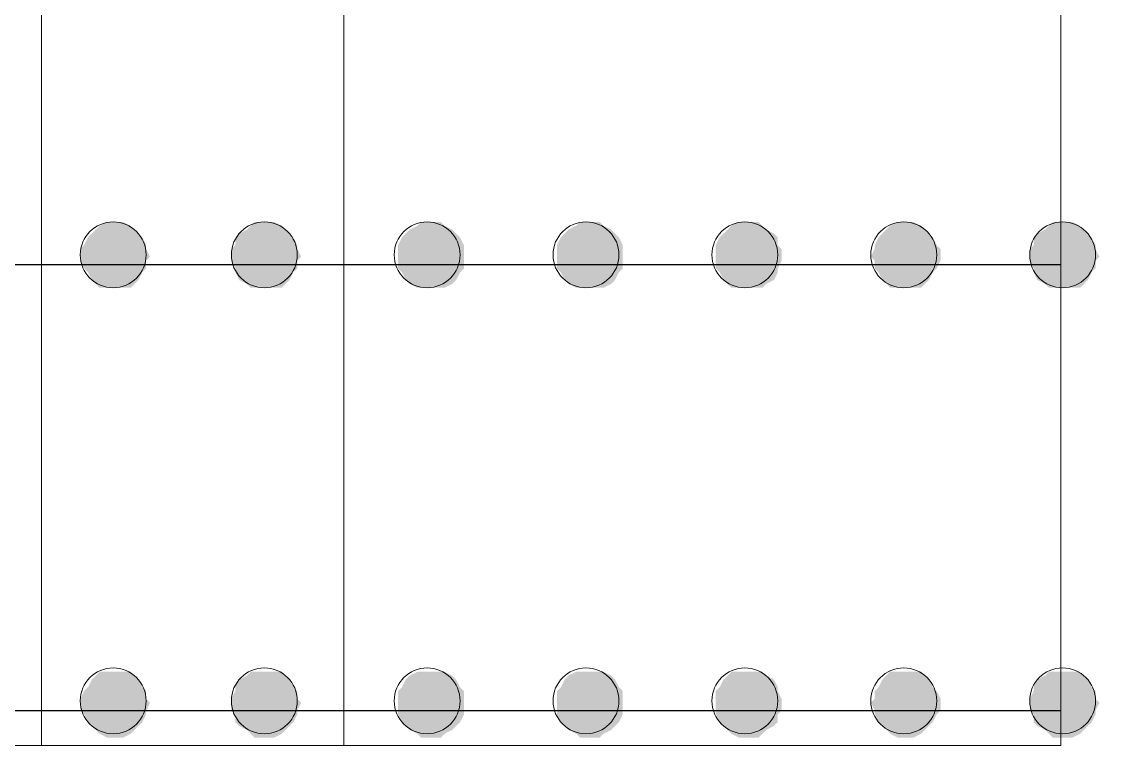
# Model space of a CAD drawing. Header units: inches. Extents: x 2 to 136, y 1 to 96.
# Drawn here: x 90.64 to 96.09, y 44.94 to 48.6 of the extents above; entities that cross this region are included whole.
import ezdxf

# ---------------------------------------------------------------- set-up
doc = ezdxf.new("R2010")
doc.units = ezdxf.units.IN
doc.header["$MEASUREMENT"] = 0
doc.layers.add('PDF_COLUMN', color=251, linetype='Continuous', true_color=0x636466)
doc.layers.add('PDF_Outer Line', color=165, linetype='Continuous', true_color=0x5258ac)
doc.layers.add('PDF_Girt', color=7, linetype='Continuous')

msp = doc.modelspace()

# ---------------------------------------------------------------- linework, layer by layer
at = {"layer": 'PDF_COLUMN', "color": 7, "lineweight": 0}
for centre in [(91.1024, 47.4198), (91.8662, 47.4198), (91.1024, 45.1677), (91.8662, 45.1677)]:
    msp.add_circle(centre, 0.1665, dxfattribs=at)
at = {"layer": 'PDF_COLUMN', "lineweight": 0}
for centre in [(92.6887, 47.4198), (93.4916, 47.4198), (94.2944, 47.4198), (95.0973, 47.4198), (95.9002, 47.4198), (92.6887, 45.1677), (93.4916, 45.1677), (94.2944, 45.1677), (95.0973, 45.1677), (95.9002, 45.1677)]:
    msp.add_circle(centre, 0.1665, dxfattribs=at)
at = {"layer": 'PDF_COLUMN', "color": 7, "transparency": 33554559}
for points in [[(91.0339, 47.5666), (91.2102, 47.547), (91.0143, 47.547)], [(91.0731, 47.5862), (91.1906, 47.5666), (91.0339, 47.5666)], [(91.1906, 47.5666), (91.0339, 47.5666), (91.2102, 47.547)], [(91.0927, 47.5862), (91.1514, 47.5862), (91.0731, 47.5862)], [(91.1514, 47.5862), (91.0731, 47.5862), (91.1906, 47.5666)], [(91.1318, 47.5862), (91.0927, 47.5862), (91.1514, 47.5862)], [(91.7976, 47.5666), (91.9739, 47.547), (91.7781, 47.547)], [(91.8172, 47.5862), (91.9543, 47.5666), (91.7976, 47.5666)], [(91.9543, 47.5666), (91.7976, 47.5666), (91.9739, 47.547)], [(91.8564, 47.5862), (91.9151, 47.5862), (91.8172, 47.5862)], [(91.9151, 47.5862), (91.8172, 47.5862), (91.9543, 47.5666)], [(91.8956, 47.5862), (91.8564, 47.5862), (91.9151, 47.5862)], [(90.9752, 47.5079), (91.2689, 47.4687), (90.9556, 47.4687)], [(90.9947, 47.5275), (91.2493, 47.5079), (90.9752, 47.5079)], [(91.2493, 47.5079), (90.9752, 47.5079), (91.2689, 47.4687)], [(91.0143, 47.547), (91.2297, 47.5275), (90.9947, 47.5275)], [(91.2297, 47.5275), (90.9947, 47.5275), (91.2493, 47.5079)], [(91.2102, 47.547), (91.0143, 47.547), (91.2297, 47.5275)], [(91.7389, 47.5275), (92.013, 47.5079), (91.7193, 47.5079)], [(92.013, 47.5079), (91.7193, 47.5079), (92.0326, 47.4687)], [(91.7193, 47.5079), (92.0326, 47.4687), (91.7193, 47.4687)], [(91.7781, 47.547), (91.9935, 47.5275), (91.7389, 47.5275)], [(91.9935, 47.5275), (91.7389, 47.5275), (92.013, 47.5079)], [(91.9739, 47.547), (91.7781, 47.547), (91.9935, 47.5275)], [(90.9556, 47.4687), (91.2689, 47.4491), (90.936, 47.4491)], [(91.2689, 47.4491), (90.936, 47.4491), (91.2885, 47.41)], [(90.936, 47.4491), (91.2885, 47.41), (90.936, 47.41)], [(91.2689, 47.4687), (90.9556, 47.4687), (91.2689, 47.4491)], [(91.7193, 47.4687), (92.0326, 47.4491), (91.6997, 47.4491)], [(92.0326, 47.4491), (91.6997, 47.4491), (92.0522, 47.41)], [(91.6997, 47.4491), (92.0522, 47.41), (91.6997, 47.41)], [(92.0326, 47.4687), (91.7193, 47.4687), (92.0326, 47.4491)], [(91.2885, 47.41), (90.936, 47.41), (91.2689, 47.3904)], [(90.936, 47.41), (91.2689, 47.3904), (90.936, 47.3904)], [(91.2689, 47.3904), (90.936, 47.3904), (91.2689, 47.3512)], [(90.936, 47.3904), (91.2689, 47.3512), (90.9556, 47.3512)], [(92.0522, 47.41), (91.6997, 47.41), (92.0326, 47.3904)], [(91.6997, 47.41), (92.0326, 47.3904), (91.6997, 47.3904)], [(92.0326, 47.3904), (91.6997, 47.3904), (92.0326, 47.3512)], [(91.6997, 47.3904), (92.0326, 47.3512), (91.7193, 47.3512)], [(91.2689, 47.3512), (90.9556, 47.3512), (91.2493, 47.3316)], [(90.9556, 47.3512), (91.2493, 47.3316), (90.9752, 47.3316)], [(92.0326, 47.3512), (91.7193, 47.3512), (92.013, 47.3316)], [(91.7193, 47.3512), (92.013, 47.3316), (91.7193, 47.3316)], [(91.2493, 47.3316), (90.9752, 47.3316), (91.2297, 47.2925)], [(90.9752, 47.3316), (91.2297, 47.2925), (90.9947, 47.2925)], [(91.2297, 47.2925), (90.9947, 47.2925), (91.2102, 47.2729)], [(90.9947, 47.2925), (91.2102, 47.2729), (91.0143, 47.2729)], [(92.013, 47.3316), (91.7193, 47.3316), (91.9935, 47.2925)], [(91.7193, 47.3316), (91.9935, 47.2925), (91.7389, 47.2925)], [(91.9935, 47.2925), (91.7389, 47.2925), (91.9739, 47.2729)], [(91.7389, 47.2925), (91.9739, 47.2729), (91.7781, 47.2729)], [(91.2102, 47.2729), (91.0143, 47.2729), (91.1906, 47.2533)], [(91.0143, 47.2729), (91.1906, 47.2533), (91.0339, 47.2533)], [(91.1906, 47.2533), (91.0339, 47.2533), (91.1514, 47.2533)], [(91.0339, 47.2533), (91.1514, 47.2533), (91.0731, 47.2533)], [(91.1514, 47.2533), (91.0731, 47.2533), (91.1318, 47.2533)], [(91.0731, 47.2533), (91.1318, 47.2533), (91.0927, 47.2533)], [(91.9739, 47.2729), (91.7781, 47.2729), (91.9543, 47.2533)], [(91.7781, 47.2729), (91.9543, 47.2533), (91.7976, 47.2533)], [(91.9543, 47.2533), (91.7976, 47.2533), (91.9151, 47.2533)], [(91.7976, 47.2533), (91.9151, 47.2533), (91.8172, 47.2533)], [(91.9151, 47.2533), (91.8172, 47.2533), (91.8956, 47.2533)], [(91.8172, 47.2533), (91.8956, 47.2533), (91.8564, 47.2533)], [(90.9947, 45.2754), (91.2493, 45.2363), (90.9752, 45.2363)], [(91.0143, 45.295), (91.2297, 45.2754), (90.9947, 45.2754)], [(91.2297, 45.2754), (90.9947, 45.2754), (91.2493, 45.2363)], [(91.0339, 45.3146), (91.2102, 45.295), (91.0143, 45.295)], [(91.2102, 45.295), (91.0143, 45.295), (91.2297, 45.2754)], [(91.0731, 45.3146), (91.1906, 45.3146), (91.0339, 45.3146)], [(91.1906, 45.3146), (91.0339, 45.3146), (91.2102, 45.295)], [(91.0927, 45.3146), (91.1514, 45.3146), (91.0731, 45.3146)], [(91.1514, 45.3146), (91.0731, 45.3146), (91.1906, 45.3146)], [(91.1318, 45.3146), (91.0927, 45.3146), (91.1514, 45.3146)], [(91.7389, 45.2754), (92.013, 45.2363), (91.7193, 45.2363)], [(91.7781, 45.295), (91.9935, 45.2754), (91.7389, 45.2754)], [(91.9935, 45.2754), (91.7389, 45.2754), (92.013, 45.2363)], [(91.7976, 45.3146), (91.9739, 45.295), (91.7781, 45.295)], [(91.9739, 45.295), (91.7781, 45.295), (91.9935, 45.2754)], [(91.8172, 45.3146), (91.9543, 45.3146), (91.7976, 45.3146)], [(91.9543, 45.3146), (91.7976, 45.3146), (91.9739, 45.295)], [(91.8564, 45.3146), (91.9151, 45.3146), (91.8172, 45.3146)], [(91.9151, 45.3146), (91.8172, 45.3146), (91.9543, 45.3146)], [(91.8956, 45.3146), (91.8564, 45.3146), (91.9151, 45.3146)], [(90.9556, 45.2167), (91.2689, 45.1775), (90.936, 45.1775)], [(90.9752, 45.2363), (91.2689, 45.2167), (90.9556, 45.2167)], [(91.2689, 45.2167), (90.9556, 45.2167), (91.2689, 45.1775)], [(91.2493, 45.2363), (90.9752, 45.2363), (91.2689, 45.2167)], [(91.7193, 45.2167), (92.0326, 45.1775), (91.6997, 45.1775)], [(92.013, 45.2363), (91.7193, 45.2363), (92.0326, 45.2167)], [(91.7193, 45.2363), (92.0326, 45.2167), (91.7193, 45.2167)], [(92.0326, 45.2167), (91.7193, 45.2167), (92.0326, 45.1775)], [(91.2689, 45.1775), (90.936, 45.1775), (91.2885, 45.1579)], [(90.936, 45.1775), (91.2885, 45.1579), (90.936, 45.1579)], [(91.2885, 45.1579), (90.936, 45.1579), (91.2689, 45.1188)], [(90.936, 45.1579), (91.2689, 45.1188), (90.936, 45.1188)], [(92.0326, 45.1775), (91.6997, 45.1775), (92.0522, 45.1579)], [(91.6997, 45.1775), (92.0522, 45.1579), (91.6997, 45.1579)], [(92.0522, 45.1579), (91.6997, 45.1579), (92.0326, 45.1188)], [(91.6997, 45.1579), (92.0326, 45.1188), (91.6997, 45.1188)], [(91.2689, 45.1188), (90.936, 45.1188), (91.2689, 45.0992)], [(90.936, 45.1188), (91.2689, 45.0992), (90.9556, 45.0992)], [(92.0326, 45.1188), (91.6997, 45.1188), (92.0326, 45.0992)], [(91.6997, 45.1188), (92.0326, 45.0992), (91.7193, 45.0992)], [(91.2689, 45.0992), (90.9556, 45.0992), (91.2493, 45.06)], [(90.9556, 45.0992), (91.2493, 45.06), (90.9752, 45.06)], [(91.2493, 45.06), (90.9752, 45.06), (91.2297, 45.0404)], [(90.9752, 45.06), (91.2297, 45.0404), (90.9947, 45.0404)], [(92.0326, 45.0992), (91.7193, 45.0992), (92.013, 45.06)], [(91.7193, 45.0992), (92.013, 45.06), (91.7193, 45.06)], [(92.013, 45.06), (91.7193, 45.06), (91.9935, 45.0404)], [(91.7193, 45.06), (91.9935, 45.0404), (91.7389, 45.0404)], [(91.2297, 45.0404), (90.9947, 45.0404), (91.2102, 45.0209)], [(90.9947, 45.0404), (91.2102, 45.0209), (91.0143, 45.0209)], [(91.2102, 45.0209), (91.0143, 45.0209), (91.1906, 45.0013)], [(91.0143, 45.0209), (91.1906, 45.0013), (91.0339, 45.0013)], [(91.1906, 45.0013), (91.0339, 45.0013), (91.1514, 44.9817)], [(91.0339, 45.0013), (91.1514, 44.9817), (91.0731, 44.9817)], [(91.9935, 45.0404), (91.7389, 45.0404), (91.9739, 45.0209)], [(91.7389, 45.0404), (91.9739, 45.0209), (91.7781, 45.0209)], [(91.9739, 45.0209), (91.7781, 45.0209), (91.9543, 45.0013)], [(91.7781, 45.0209), (91.9543, 45.0013), (91.7976, 45.0013)], [(91.9543, 45.0013), (91.7976, 45.0013), (91.9151, 44.9817)], [(91.7976, 45.0013), (91.9151, 44.9817), (91.8172, 44.9817)], [(91.1514, 44.9817), (91.0731, 44.9817), (91.1318, 44.9817)], [(91.0731, 44.9817), (91.1318, 44.9817), (91.0927, 44.9817)], [(91.9151, 44.9817), (91.8172, 44.9817), (91.8956, 44.9817)], [(91.8172, 44.9817), (91.8956, 44.9817), (91.8564, 44.9817)]]:
    msp.add_solid(points, dxfattribs=at)
at = {"layer": 'PDF_COLUMN', "transparency": 33554559}
for points in [[(92.6397, 47.5666), (92.8159, 47.547), (92.6005, 47.547)], [(92.6593, 47.5862), (92.7768, 47.5666), (92.6397, 47.5666)], [(92.7768, 47.5666), (92.6397, 47.5666), (92.8159, 47.547)], [(92.6984, 47.5862), (92.7572, 47.5862), (92.6593, 47.5862)], [(92.7572, 47.5862), (92.6593, 47.5862), (92.7768, 47.5666)], [(92.718, 47.5862), (92.6984, 47.5862), (92.7572, 47.5862)], [(93.4426, 47.5666), (93.6188, 47.547), (93.4034, 47.547)], [(93.4622, 47.5862), (93.5797, 47.5666), (93.4426, 47.5666)], [(93.5797, 47.5666), (93.4426, 47.5666), (93.6188, 47.547)], [(93.5013, 47.5862), (93.5601, 47.5862), (93.4622, 47.5862)], [(93.5601, 47.5862), (93.4622, 47.5862), (93.5797, 47.5666)], [(93.5209, 47.5862), (93.5013, 47.5862), (93.5601, 47.5862)], [(94.2259, 47.5666), (94.4022, 47.547), (94.2063, 47.547)], [(94.2651, 47.5862), (94.3826, 47.5666), (94.2259, 47.5666)], [(94.3826, 47.5666), (94.2259, 47.5666), (94.4022, 47.547)], [(94.2847, 47.5862), (94.363, 47.5862), (94.2651, 47.5862)], [(94.363, 47.5862), (94.2651, 47.5862), (94.3826, 47.5666)], [(94.3238, 47.5862), (94.2847, 47.5862), (94.363, 47.5862)], [(95.0288, 47.5666), (95.205, 47.547), (95.0092, 47.547)], [(95.068, 47.5862), (95.1855, 47.5666), (95.0288, 47.5666)], [(95.1855, 47.5666), (95.0288, 47.5666), (95.205, 47.547)], [(95.0875, 47.5862), (95.1463, 47.5862), (95.068, 47.5862)], [(95.1463, 47.5862), (95.068, 47.5862), (95.1855, 47.5666)], [(95.1267, 47.5862), (95.0875, 47.5862), (95.1463, 47.5862)], [(95.8317, 47.5666), (96.0079, 47.547), (95.8121, 47.547)], [(95.8513, 47.5862), (95.9884, 47.5666), (95.8317, 47.5666)], [(95.9884, 47.5666), (95.8317, 47.5666), (96.0079, 47.547)], [(95.8904, 47.5862), (95.9492, 47.5862), (95.8513, 47.5862)], [(95.9492, 47.5862), (95.8513, 47.5862), (95.9884, 47.5666)], [(95.9296, 47.5862), (95.8904, 47.5862), (95.9492, 47.5862)], [(92.5614, 47.5079), (92.8747, 47.4687), (92.5418, 47.4687)], [(92.581, 47.5275), (92.8551, 47.5079), (92.5614, 47.5079)], [(92.8551, 47.5079), (92.5614, 47.5079), (92.8747, 47.4687)], [(92.6005, 47.547), (92.8355, 47.5275), (92.581, 47.5275)], [(92.8355, 47.5275), (92.581, 47.5275), (92.8551, 47.5079)], [(92.8159, 47.547), (92.6005, 47.547), (92.8355, 47.5275)], [(93.3643, 47.5079), (93.6776, 47.4687), (93.3447, 47.4687)], [(93.3838, 47.5275), (93.658, 47.5079), (93.3643, 47.5079)], [(93.658, 47.5079), (93.3643, 47.5079), (93.6776, 47.4687)], [(93.4034, 47.547), (93.6384, 47.5275), (93.3838, 47.5275)], [(93.6384, 47.5275), (93.3838, 47.5275), (93.658, 47.5079)], [(93.6188, 47.547), (93.4034, 47.547), (93.6384, 47.5275)], [(94.1672, 47.5079), (94.4609, 47.4687), (94.1476, 47.4687)], [(94.1867, 47.5275), (94.4609, 47.5079), (94.1672, 47.5079)], [(94.4609, 47.5079), (94.1672, 47.5079), (94.4609, 47.4687)], [(94.2063, 47.547), (94.4413, 47.5275), (94.1867, 47.5275)], [(94.4413, 47.5275), (94.1867, 47.5275), (94.4609, 47.5079)], [(94.4022, 47.547), (94.2063, 47.547), (94.4413, 47.5275)], [(94.9701, 47.5079), (95.2638, 47.4687), (94.9505, 47.4687)], [(94.9896, 47.5275), (95.2442, 47.5079), (94.9701, 47.5079)], [(95.2442, 47.5079), (94.9701, 47.5079), (95.2638, 47.4687)], [(95.0092, 47.547), (95.2246, 47.5275), (94.9896, 47.5275)], [(95.2246, 47.5275), (94.9896, 47.5275), (95.2442, 47.5079)], [(95.205, 47.547), (95.0092, 47.547), (95.2246, 47.5275)], [(95.7729, 47.5275), (96.0471, 47.5079), (95.7534, 47.5079)], [(96.0471, 47.5079), (95.7534, 47.5079), (96.0667, 47.4687)], [(95.7534, 47.5079), (96.0667, 47.4687), (95.7534, 47.4687)], [(95.8121, 47.547), (96.0275, 47.5275), (95.7729, 47.5275)], [(96.0275, 47.5275), (95.7729, 47.5275), (96.0471, 47.5079)], [(96.0079, 47.547), (95.8121, 47.547), (96.0275, 47.5275)], [(92.8747, 47.4687), (92.5418, 47.4687), (92.8747, 47.4491)], [(92.5418, 47.4687), (92.8747, 47.4491), (92.5418, 47.4491)], [(92.8747, 47.4491), (92.5418, 47.4491), (92.8747, 47.41)], [(92.5418, 47.4491), (92.8747, 47.41), (92.5418, 47.41)], [(93.6776, 47.4687), (93.3447, 47.4687), (93.6776, 47.4491)], [(93.3447, 47.4687), (93.6776, 47.4491), (93.3447, 47.4491)], [(93.6776, 47.4491), (93.3447, 47.4491), (93.6776, 47.41)], [(93.3447, 47.4491), (93.6776, 47.41), (93.3447, 47.41)], [(94.4609, 47.4687), (94.1476, 47.4687), (94.4805, 47.4491)], [(94.1476, 47.4687), (94.4805, 47.4491), (94.1476, 47.4491)], [(94.4805, 47.4491), (94.1476, 47.4491), (94.4805, 47.41)], [(94.1476, 47.4491), (94.4805, 47.41), (94.1476, 47.41)], [(94.9505, 47.4491), (95.2834, 47.41), (94.9309, 47.41)], [(95.2638, 47.4687), (94.9505, 47.4687), (95.2834, 47.4491)], [(94.9505, 47.4687), (95.2834, 47.4491), (94.9505, 47.4491)], [(95.2834, 47.4491), (94.9505, 47.4491), (95.2834, 47.41)], [(95.7534, 47.4687), (96.0667, 47.4491), (95.7338, 47.4491)], [(96.0667, 47.4491), (95.7338, 47.4491), (96.0863, 47.41)], [(95.7338, 47.4491), (96.0863, 47.41), (95.7338, 47.41)], [(96.0667, 47.4687), (95.7534, 47.4687), (96.0667, 47.4491)], [(92.8747, 47.41), (92.5418, 47.41), (92.8747, 47.3904)], [(92.5418, 47.41), (92.8747, 47.3904), (92.5418, 47.3904)], [(92.8747, 47.3904), (92.5418, 47.3904), (92.8747, 47.3512)], [(92.5418, 47.3904), (92.8747, 47.3512), (92.5418, 47.3512)], [(93.6776, 47.41), (93.3447, 47.41), (93.6776, 47.3904)], [(93.3447, 47.41), (93.6776, 47.3904), (93.3447, 47.3904)], [(93.6776, 47.3904), (93.3447, 47.3904), (93.6776, 47.3512)], [(93.3447, 47.3904), (93.6776, 47.3512), (93.3447, 47.3512)], [(94.4805, 47.41), (94.1476, 47.41), (94.4805, 47.3904)], [(94.1476, 47.41), (94.4805, 47.3904), (94.1476, 47.3904)], [(94.4805, 47.3904), (94.1476, 47.3904), (94.4609, 47.3512)], [(94.1476, 47.3904), (94.4609, 47.3512), (94.1476, 47.3512)], [(95.2834, 47.41), (94.9309, 47.41), (95.2834, 47.3904)], [(94.9309, 47.41), (95.2834, 47.3904), (94.9505, 47.3904)], [(95.2834, 47.3904), (94.9505, 47.3904), (95.2638, 47.3512)], [(94.9505, 47.3904), (95.2638, 47.3512), (94.9505, 47.3512)], [(96.0863, 47.41), (95.7338, 47.41), (96.0667, 47.3904)], [(95.7338, 47.41), (96.0667, 47.3904), (95.7338, 47.3904)], [(96.0667, 47.3904), (95.7338, 47.3904), (96.0667, 47.3512)], [(95.7338, 47.3904), (96.0667, 47.3512), (95.7534, 47.3512)], [(92.8747, 47.3512), (92.5418, 47.3512), (92.8551, 47.3316)], [(92.5418, 47.3512), (92.8551, 47.3316), (92.5614, 47.3316)], [(93.6776, 47.3512), (93.3447, 47.3512), (93.658, 47.3316)], [(93.3447, 47.3512), (93.658, 47.3316), (93.3643, 47.3316)], [(94.4609, 47.3512), (94.1476, 47.3512), (94.4609, 47.3316)], [(94.1476, 47.3512), (94.4609, 47.3316), (94.1672, 47.3316)], [(95.2638, 47.3512), (94.9505, 47.3512), (95.2442, 47.3316)], [(94.9505, 47.3512), (95.2442, 47.3316), (94.9701, 47.3316)], [(96.0667, 47.3512), (95.7534, 47.3512), (96.0471, 47.3316)], [(95.7534, 47.3512), (96.0471, 47.3316), (95.7534, 47.3316)], [(92.8551, 47.3316), (92.5614, 47.3316), (92.8355, 47.2925)], [(92.5614, 47.3316), (92.8355, 47.2925), (92.581, 47.2925)], [(92.8355, 47.2925), (92.581, 47.2925), (92.8159, 47.2729)], [(92.581, 47.2925), (92.8159, 47.2729), (92.6005, 47.2729)], [(93.658, 47.3316), (93.3643, 47.3316), (93.6384, 47.2925)], [(93.3643, 47.3316), (93.6384, 47.2925), (93.3838, 47.2925)], [(93.6384, 47.2925), (93.3838, 47.2925), (93.6188, 47.2729)], [(93.3838, 47.2925), (93.6188, 47.2729), (93.4034, 47.2729)], [(94.4609, 47.3316), (94.1672, 47.3316), (94.4413, 47.2925)], [(94.1672, 47.3316), (94.4413, 47.2925), (94.1867, 47.2925)], [(94.4413, 47.2925), (94.1867, 47.2925), (94.4022, 47.2729)], [(94.1867, 47.2925), (94.4022, 47.2729), (94.2063, 47.2729)], [(95.2442, 47.3316), (94.9701, 47.3316), (95.2246, 47.2925)], [(94.9701, 47.3316), (95.2246, 47.2925), (94.9896, 47.2925)], [(95.2246, 47.2925), (94.9896, 47.2925), (95.205, 47.2729)], [(94.9896, 47.2925), (95.205, 47.2729), (95.0092, 47.2729)], [(96.0471, 47.3316), (95.7534, 47.3316), (96.0275, 47.2925)], [(95.7534, 47.3316), (96.0275, 47.2925), (95.7729, 47.2925)], [(96.0275, 47.2925), (95.7729, 47.2925), (96.0079, 47.2729)], [(95.7729, 47.2925), (96.0079, 47.2729), (95.8121, 47.2729)], [(92.8159, 47.2729), (92.6005, 47.2729), (92.7768, 47.2533)], [(92.6005, 47.2729), (92.7768, 47.2533), (92.6397, 47.2533)], [(92.7768, 47.2533), (92.6397, 47.2533), (92.7572, 47.2533)], [(92.6397, 47.2533), (92.7572, 47.2533), (92.6593, 47.2533)], [(92.7572, 47.2533), (92.6593, 47.2533), (92.718, 47.2533)], [(92.6593, 47.2533), (92.718, 47.2533), (92.6984, 47.2533)], [(93.6188, 47.2729), (93.4034, 47.2729), (93.5797, 47.2533)], [(93.4034, 47.2729), (93.5797, 47.2533), (93.4426, 47.2533)], [(93.5797, 47.2533), (93.4426, 47.2533), (93.5601, 47.2533)], [(93.4426, 47.2533), (93.5601, 47.2533), (93.4622, 47.2533)], [(93.5601, 47.2533), (93.4622, 47.2533), (93.5209, 47.2533)], [(93.4622, 47.2533), (93.5209, 47.2533), (93.5013, 47.2533)], [(94.4022, 47.2729), (94.2063, 47.2729), (94.3826, 47.2533)], [(94.2063, 47.2729), (94.3826, 47.2533), (94.2259, 47.2533)], [(94.3826, 47.2533), (94.2259, 47.2533), (94.363, 47.2533)], [(94.2259, 47.2533), (94.363, 47.2533), (94.2651, 47.2533)], [(94.363, 47.2533), (94.2651, 47.2533), (94.3238, 47.2533)], [(94.2651, 47.2533), (94.3238, 47.2533), (94.2847, 47.2533)], [(95.205, 47.2729), (95.0092, 47.2729), (95.1855, 47.2533)], [(95.0092, 47.2729), (95.1855, 47.2533), (95.0288, 47.2533)], [(95.1855, 47.2533), (95.0288, 47.2533), (95.1463, 47.2533)], [(95.0288, 47.2533), (95.1463, 47.2533), (95.068, 47.2533)], [(95.1463, 47.2533), (95.068, 47.2533), (95.1267, 47.2533)], [(95.068, 47.2533), (95.1267, 47.2533), (95.0875, 47.2533)], [(96.0079, 47.2729), (95.8121, 47.2729), (95.9884, 47.2533)], [(95.8121, 47.2729), (95.9884, 47.2533), (95.8317, 47.2533)], [(95.9884, 47.2533), (95.8317, 47.2533), (95.9492, 47.2533)], [(95.8317, 47.2533), (95.9492, 47.2533), (95.8513, 47.2533)], [(95.9492, 47.2533), (95.8513, 47.2533), (95.9296, 47.2533)], [(95.8513, 47.2533), (95.9296, 47.2533), (95.8904, 47.2533)], [(92.581, 45.2754), (92.8551, 45.2363), (92.5614, 45.2363)], [(92.6005, 45.295), (92.8355, 45.2754), (92.581, 45.2754)], [(92.8355, 45.2754), (92.581, 45.2754), (92.8551, 45.2363)], [(92.6397, 45.3146), (92.8159, 45.295), (92.6005, 45.295)], [(92.8159, 45.295), (92.6005, 45.295), (92.8355, 45.2754)], [(92.6593, 45.3146), (92.7768, 45.3146), (92.6397, 45.3146)], [(92.7768, 45.3146), (92.6397, 45.3146), (92.8159, 45.295)], [(92.6984, 45.3146), (92.7572, 45.3146), (92.6593, 45.3146)], [(92.7572, 45.3146), (92.6593, 45.3146), (92.7768, 45.3146)], [(92.718, 45.3146), (92.6984, 45.3146), (92.7572, 45.3146)], [(93.3838, 45.2754), (93.658, 45.2363), (93.3643, 45.2363)], [(93.4034, 45.295), (93.6384, 45.2754), (93.3838, 45.2754)], [(93.6384, 45.2754), (93.3838, 45.2754), (93.658, 45.2363)], [(93.4426, 45.3146), (93.6188, 45.295), (93.4034, 45.295)], [(93.6188, 45.295), (93.4034, 45.295), (93.6384, 45.2754)], [(93.4622, 45.3146), (93.5797, 45.3146), (93.4426, 45.3146)], [(93.5797, 45.3146), (93.4426, 45.3146), (93.6188, 45.295)], [(93.5013, 45.3146), (93.5601, 45.3146), (93.4622, 45.3146)], [(93.5601, 45.3146), (93.4622, 45.3146), (93.5797, 45.3146)], [(93.5209, 45.3146), (93.5013, 45.3146), (93.5601, 45.3146)], [(94.1867, 45.2754), (94.4609, 45.2363), (94.1672, 45.2363)], [(94.2063, 45.295), (94.4413, 45.2754), (94.1867, 45.2754)], [(94.4413, 45.2754), (94.1867, 45.2754), (94.4609, 45.2363)], [(94.2259, 45.3146), (94.4022, 45.295), (94.2063, 45.295)], [(94.4022, 45.295), (94.2063, 45.295), (94.4413, 45.2754)], [(94.2651, 45.3146), (94.3826, 45.3146), (94.2259, 45.3146)], [(94.3826, 45.3146), (94.2259, 45.3146), (94.4022, 45.295)], [(94.2847, 45.3146), (94.363, 45.3146), (94.2651, 45.3146)], [(94.363, 45.3146), (94.2651, 45.3146), (94.3826, 45.3146)], [(94.3238, 45.3146), (94.2847, 45.3146), (94.363, 45.3146)], [(94.9896, 45.2754), (95.2442, 45.2363), (94.9701, 45.2363)], [(95.0092, 45.295), (95.2246, 45.2754), (94.9896, 45.2754)], [(95.2246, 45.2754), (94.9896, 45.2754), (95.2442, 45.2363)], [(95.0288, 45.3146), (95.205, 45.295), (95.0092, 45.295)], [(95.205, 45.295), (95.0092, 45.295), (95.2246, 45.2754)], [(95.068, 45.3146), (95.1855, 45.3146), (95.0288, 45.3146)], [(95.1855, 45.3146), (95.0288, 45.3146), (95.205, 45.295)], [(95.0875, 45.3146), (95.1463, 45.3146), (95.068, 45.3146)], [(95.1463, 45.3146), (95.068, 45.3146), (95.1855, 45.3146)], [(95.1267, 45.3146), (95.0875, 45.3146), (95.1463, 45.3146)], [(95.7729, 45.2754), (96.0471, 45.2363), (95.7534, 45.2363)], [(95.8121, 45.295), (96.0275, 45.2754), (95.7729, 45.2754)], [(96.0275, 45.2754), (95.7729, 45.2754), (96.0471, 45.2363)], [(95.8317, 45.3146), (96.0079, 45.295), (95.8121, 45.295)], [(96.0079, 45.295), (95.8121, 45.295), (96.0275, 45.2754)], [(95.8513, 45.3146), (95.9884, 45.3146), (95.8317, 45.3146)], [(95.9884, 45.3146), (95.8317, 45.3146), (96.0079, 45.295)], [(95.8904, 45.3146), (95.9492, 45.3146), (95.8513, 45.3146)], [(95.9492, 45.3146), (95.8513, 45.3146), (95.9884, 45.3146)], [(95.9296, 45.3146), (95.8904, 45.3146), (95.9492, 45.3146)], [(92.5614, 45.2363), (92.8747, 45.2167), (92.5418, 45.2167)], [(92.8747, 45.2167), (92.5418, 45.2167), (92.8747, 45.1775)], [(92.5418, 45.2167), (92.8747, 45.1775), (92.5418, 45.1775)], [(92.8551, 45.2363), (92.5614, 45.2363), (92.8747, 45.2167)], [(93.3643, 45.2363), (93.6776, 45.2167), (93.3447, 45.2167)], [(93.6776, 45.2167), (93.3447, 45.2167), (93.6776, 45.1775)], [(93.3447, 45.2167), (93.6776, 45.1775), (93.3447, 45.1775)], [(93.658, 45.2363), (93.3643, 45.2363), (93.6776, 45.2167)], [(94.1672, 45.2363), (94.4609, 45.2167), (94.1476, 45.2167)], [(94.4609, 45.2167), (94.1476, 45.2167), (94.4805, 45.1775)], [(94.1476, 45.2167), (94.4805, 45.1775), (94.1476, 45.1775)], [(94.4609, 45.2363), (94.1672, 45.2363), (94.4609, 45.2167)], [(94.9701, 45.2363), (95.2638, 45.2167), (94.9505, 45.2167)], [(95.2638, 45.2167), (94.9505, 45.2167), (95.2834, 45.1775)], [(94.9505, 45.2167), (95.2834, 45.1775), (94.9505, 45.1775)], [(95.2442, 45.2363), (94.9701, 45.2363), (95.2638, 45.2167)], [(95.7534, 45.2167), (96.0667, 45.1775), (95.7338, 45.1775)], [(96.0471, 45.2363), (95.7534, 45.2363), (96.0667, 45.2167)], [(95.7534, 45.2363), (96.0667, 45.2167), (95.7534, 45.2167)], [(96.0667, 45.2167), (95.7534, 45.2167), (96.0667, 45.1775)], [(92.8747, 45.1775), (92.5418, 45.1775), (92.8747, 45.1579)], [(92.5418, 45.1775), (92.8747, 45.1579), (92.5418, 45.1579)], [(92.8747, 45.1579), (92.5418, 45.1579), (92.8747, 45.1188)], [(92.5418, 45.1579), (92.8747, 45.1188), (92.5418, 45.1188)], [(93.6776, 45.1775), (93.3447, 45.1775), (93.6776, 45.1579)], [(93.3447, 45.1775), (93.6776, 45.1579), (93.3447, 45.1579)], [(93.6776, 45.1579), (93.3447, 45.1579), (93.6776, 45.1188)], [(93.3447, 45.1579), (93.6776, 45.1188), (93.3447, 45.1188)], [(94.4805, 45.1775), (94.1476, 45.1775), (94.4805, 45.1579)], [(94.1476, 45.1775), (94.4805, 45.1579), (94.1476, 45.1579)], [(94.4805, 45.1579), (94.1476, 45.1579), (94.4805, 45.1188)], [(94.1476, 45.1579), (94.4805, 45.1188), (94.1476, 45.1188)], [(94.9505, 45.1775), (95.2834, 45.1579), (94.9309, 45.1579)], [(95.2834, 45.1579), (94.9309, 45.1579), (95.2834, 45.1188)], [(94.9309, 45.1579), (95.2834, 45.1188), (94.9505, 45.1188)], [(95.2834, 45.1775), (94.9505, 45.1775), (95.2834, 45.1579)], [(96.0667, 45.1775), (95.7338, 45.1775), (96.0863, 45.1579)], [(95.7338, 45.1775), (96.0863, 45.1579), (95.7338, 45.1579)], [(96.0863, 45.1579), (95.7338, 45.1579), (96.0667, 45.1188)], [(95.7338, 45.1579), (96.0667, 45.1188), (95.7338, 45.1188)], [(92.8747, 45.1188), (92.5418, 45.1188), (92.8747, 45.0992)], [(92.5418, 45.1188), (92.8747, 45.0992), (92.5418, 45.0992)], [(93.6776, 45.1188), (93.3447, 45.1188), (93.6776, 45.0992)], [(93.3447, 45.1188), (93.6776, 45.0992), (93.3447, 45.0992)], [(94.4805, 45.1188), (94.1476, 45.1188), (94.4609, 45.0992)], [(94.1476, 45.1188), (94.4609, 45.0992), (94.1476, 45.0992)], [(95.2834, 45.1188), (94.9505, 45.1188), (95.2638, 45.0992)], [(94.9505, 45.1188), (95.2638, 45.0992), (94.9505, 45.0992)], [(96.0667, 45.1188), (95.7338, 45.1188), (96.0667, 45.0992)], [(95.7338, 45.1188), (96.0667, 45.0992), (95.7534, 45.0992)], [(92.8747, 45.0992), (92.5418, 45.0992), (92.8551, 45.06)], [(92.5418, 45.0992), (92.8551, 45.06), (92.5614, 45.06)], [(92.8551, 45.06), (92.5614, 45.06), (92.8355, 45.0404)], [(92.5614, 45.06), (92.8355, 45.0404), (92.581, 45.0404)], [(93.6776, 45.0992), (93.3447, 45.0992), (93.658, 45.06)], [(93.3447, 45.0992), (93.658, 45.06), (93.3643, 45.06)], [(93.658, 45.06), (93.3643, 45.06), (93.6384, 45.0404)], [(93.3643, 45.06), (93.6384, 45.0404), (93.3838, 45.0404)], [(94.4609, 45.0992), (94.1476, 45.0992), (94.4609, 45.06)], [(94.1476, 45.0992), (94.4609, 45.06), (94.1672, 45.06)], [(94.4609, 45.06), (94.1672, 45.06), (94.4413, 45.0404)], [(94.1672, 45.06), (94.4413, 45.0404), (94.1867, 45.0404)], [(95.2638, 45.0992), (94.9505, 45.0992), (95.2442, 45.06)], [(94.9505, 45.0992), (95.2442, 45.06), (94.9701, 45.06)], [(95.2442, 45.06), (94.9701, 45.06), (95.2246, 45.0404)], [(94.9701, 45.06), (95.2246, 45.0404), (94.9896, 45.0404)], [(96.0667, 45.0992), (95.7534, 45.0992), (96.0471, 45.06)], [(95.7534, 45.0992), (96.0471, 45.06), (95.7534, 45.06)], [(96.0471, 45.06), (95.7534, 45.06), (96.0275, 45.0404)], [(95.7534, 45.06), (96.0275, 45.0404), (95.7729, 45.0404)], [(92.8355, 45.0404), (92.581, 45.0404), (92.8159, 45.0209)], [(92.581, 45.0404), (92.8159, 45.0209), (92.6005, 45.0209)], [(92.8159, 45.0209), (92.6005, 45.0209), (92.7768, 45.0013)], [(92.6005, 45.0209), (92.7768, 45.0013), (92.6397, 45.0013)], [(92.7768, 45.0013), (92.6397, 45.0013), (92.7572, 44.9817)], [(92.6397, 45.0013), (92.7572, 44.9817), (92.6593, 44.9817)], [(93.6384, 45.0404), (93.3838, 45.0404), (93.6188, 45.0209)], [(93.3838, 45.0404), (93.6188, 45.0209), (93.4034, 45.0209)], [(93.6188, 45.0209), (93.4034, 45.0209), (93.5797, 45.0013)], [(93.4034, 45.0209), (93.5797, 45.0013), (93.4426, 45.0013)], [(93.5797, 45.0013), (93.4426, 45.0013), (93.5601, 44.9817)], [(93.4426, 45.0013), (93.5601, 44.9817), (93.4622, 44.9817)], [(94.4413, 45.0404), (94.1867, 45.0404), (94.4022, 45.0209)], [(94.1867, 45.0404), (94.4022, 45.0209), (94.2063, 45.0209)], [(94.4022, 45.0209), (94.2063, 45.0209), (94.3826, 45.0013)], [(94.2063, 45.0209), (94.3826, 45.0013), (94.2259, 45.0013)], [(94.3826, 45.0013), (94.2259, 45.0013), (94.363, 44.9817)], [(94.2259, 45.0013), (94.363, 44.9817), (94.2651, 44.9817)], [(95.2246, 45.0404), (94.9896, 45.0404), (95.205, 45.0209)], [(94.9896, 45.0404), (95.205, 45.0209), (95.0092, 45.0209)], [(95.205, 45.0209), (95.0092, 45.0209), (95.1855, 45.0013)], [(95.0092, 45.0209), (95.1855, 45.0013), (95.0288, 45.0013)], [(95.1855, 45.0013), (95.0288, 45.0013), (95.1463, 44.9817)], [(95.0288, 45.0013), (95.1463, 44.9817), (95.068, 44.9817)], [(96.0275, 45.0404), (95.7729, 45.0404), (96.0079, 45.0209)], [(95.7729, 45.0404), (96.0079, 45.0209), (95.8121, 45.0209)], [(96.0079, 45.0209), (95.8121, 45.0209), (95.9884, 45.0013)], [(95.8121, 45.0209), (95.9884, 45.0013), (95.8317, 45.0013)], [(95.9884, 45.0013), (95.8317, 45.0013), (95.9492, 44.9817)], [(95.8317, 45.0013), (95.9492, 44.9817), (95.8513, 44.9817)], [(92.7572, 44.9817), (92.6593, 44.9817), (92.718, 44.9817)], [(92.6593, 44.9817), (92.718, 44.9817), (92.6984, 44.9817)], [(93.5601, 44.9817), (93.4622, 44.9817), (93.5209, 44.9817)], [(93.4622, 44.9817), (93.5209, 44.9817), (93.5013, 44.9817)], [(94.363, 44.9817), (94.2651, 44.9817), (94.3238, 44.9817)], [(94.2651, 44.9817), (94.3238, 44.9817), (94.2847, 44.9817)], [(95.1463, 44.9817), (95.068, 44.9817), (95.1267, 44.9817)], [(95.068, 44.9817), (95.1267, 44.9817), (95.0875, 44.9817)], [(95.9492, 44.9817), (95.8513, 44.9817), (95.9296, 44.9817)], [(95.8513, 44.9817), (95.9296, 44.9817), (95.8904, 44.9817)]]:
    msp.add_solid(points, dxfattribs=at)
at = {"layer": 'PDF_Girt', "lineweight": 25}
for points in [[(87.744, 47.3708), (95.8904, 47.3708)], [(87.744, 45.1188), (95.8904, 45.1188)]]:
    msp.add_lwpolyline(points, dxfattribs=at)
at = {"layer": 'PDF_Outer Line', "color": 7, "lineweight": 0}
msp.add_lwpolyline([(95.8904, 67.2278), (95.8904, 44.9425), (10.3528, 44.9425), (10.3528, 67.4823), (10.3528, 64.5057)], dxfattribs=at)
msp.add_lwpolyline([(90.7402, 67.4823), (92.2676, 67.4823), (92.2676, 44.9425), (90.7402, 44.9425)], close=True, dxfattribs=at)

doc.saveas('drawing.dxf')
